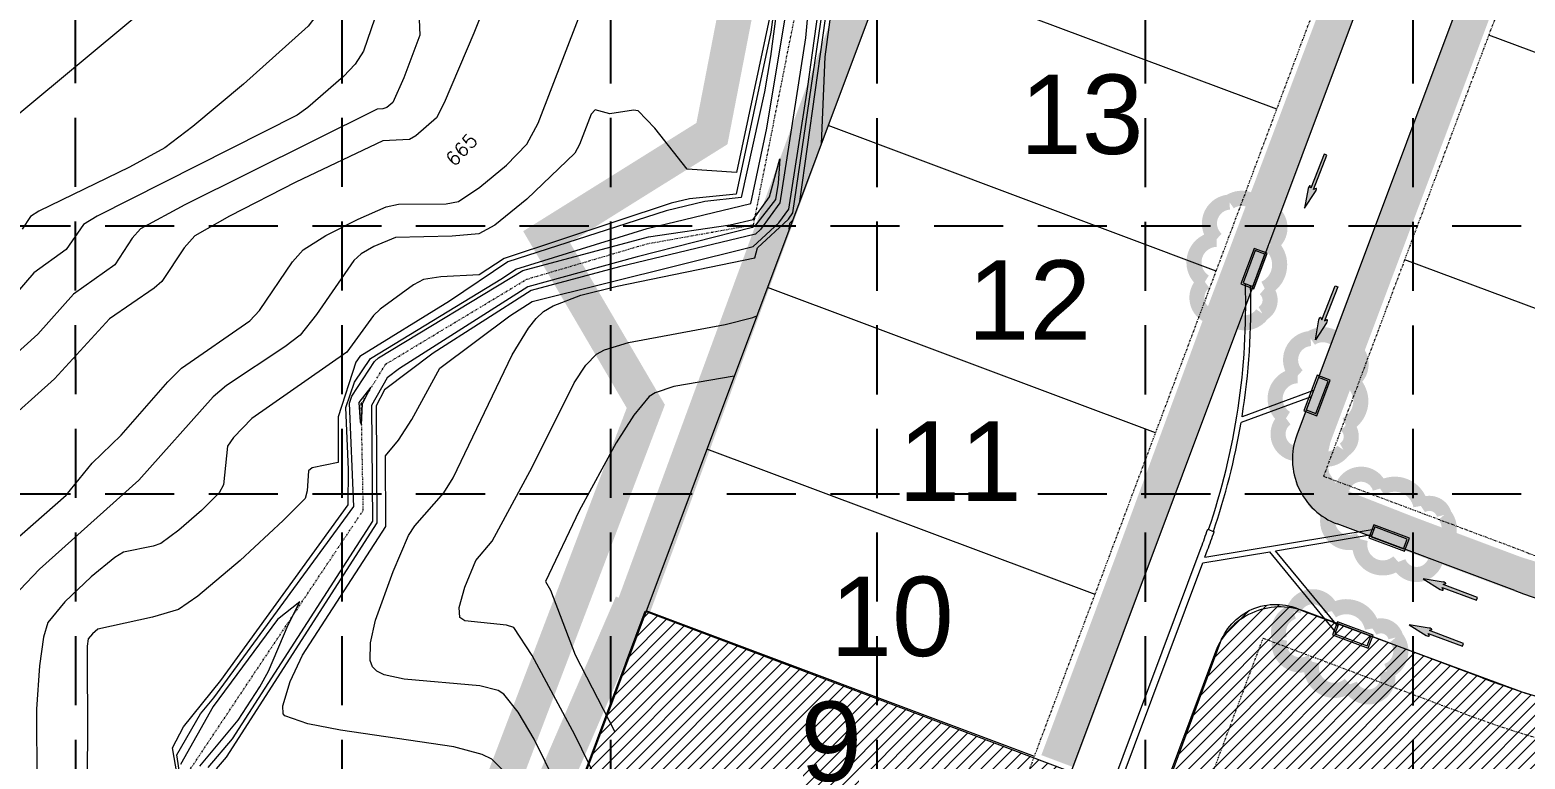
# Model space of a CAD drawing. Extents: x 218174 to 221286, y 216036 to 221010.
# Drawn here: x 218863.8 to 219296.7, y 217282.2 to 217493.3 of the extents above; entities that cross this region are included whole.
import ezdxf
from ezdxf.enums import TextEntityAlignment as Align

# ---------------------------------------------------------------- set-up
doc = ezdxf.new("R2010")
doc.units = 0
doc.header["$MEASUREMENT"] = 0
doc.linetypes.add('DASHED', pattern=[0.75, 0.5, -0.25])
doc.linetypes.add('DIVIDE', pattern=[1.25, 0.5, -0.25, 0, -0.25, 0, -0.25])
for name, color, linetype, lineweight in [('1 ARROWS', 7, 'Continuous', 0), ('1 CURB LINE', 7, 'Continuous', 0), ('1 LOT NUMBERS', 7, 'Continuous', 0), ('1 STORM PIPE', 5, 'Continuous', 0), ('1 TOPO', 42, 'Continuous', 0), ('PH.5-10', 7, 'Continuous', 0), ('PH.5-27', 7, 'Continuous', 0), ('PH.5-29', 7, 'Continuous', 0)]:
    doc.layers.add(name, color=color, linetype=linetype, lineweight=lineweight)
for name, color, linetype in [('1 EROSION BLANKETS', 84, 'Continuous'), ('1 INLET PROTECTION', 5, 'Continuous'), ('1 LIMITS OF DISTURBANCE', 1, 'DASHED'), ('1 SILT FENCE', 200, 'Continuous'), ('1 SODDED LOT', 2, 'Continuous'), ('GRID', 251, 'DASHED')]:
    doc.layers.add(name, color=color, linetype=linetype)
doc.styles.add('ROMANS', font='ROMANS')
doc.styles.get("Standard").update_dxf_attribs({"font": 'ARIAL.TTF'})

msp = doc.modelspace()

# ---------------------------------------------------------------- hatches: boundary and pattern name
at = {"layer": '1 ARROWS', "linetype": 'Continuous', "lineweight": 0}
h = msp.add_hatch(color=256, dxfattribs=at)
edge = h.paths.add_edge_path()
edge.add_line((219236.18, 217447.44), (219235.41, 217447.15))
edge.add_line((219235.41, 217447.15), (219239.24, 217457.01))
edge.add_line((219239.24, 217457.01), (219238.44, 217457.32))
edge.add_line((219238.44, 217457.32), (219234.61, 217447.46))
edge.add_line((219234.61, 217447.46), (219234.34, 217448.14))
edge.add_line((219234.34, 217448.14), (219234.34, 217448.14))
edge.add_ellipse((219234.1, 217447.66), major_axis=(0.203, 0.522), ratio=0.285714, start_angle=-17.1827, end_angle=124.7269)
edge.add_line((219233.86, 217447.41), (219233.86, 217447.41))
edge.add_line((219233.86, 217447.41), (219232.84, 217441.66))
edge.add_line((219232.84, 217441.66), (219236.02, 217446.57))
edge.add_line((219236.02, 217446.57), (219236.02, 217446.57))
edge.add_ellipse((219236.02, 217446.92), major_axis=(0.203, 0.522), ratio=0.285714, start_angle=234.1685, end_angle=374.4967)
edge.add_line((219236.18, 217447.44), (219236.18, 217447.44))
h = msp.add_hatch(color=256, dxfattribs=at)
edge = h.paths.add_edge_path()
edge.add_line((219237.45, 217410.12), (219237.82, 217409.39))
edge.add_line((219237.82, 217409.39), (219241.66, 217419.25))
edge.add_line((219241.66, 217419.25), (219242.46, 217418.94))
edge.add_line((219242.46, 217418.94), (219238.62, 217409.08))
edge.add_line((219238.62, 217409.08), (219239.28, 217409.4))
edge.add_line((219239.28, 217409.4), (219239.28, 217409.4))
edge.add_ellipse((219239.13, 217408.88), major_axis=(0.204, 0.522), ratio=0.285714, start_angle=235.2731, end_angle=377.1827, ccw=False)
edge.add_line((219239.14, 217408.54), (219239.14, 217408.54))
edge.add_line((219239.14, 217408.54), (219235.99, 217403.61))
edge.add_line((219235.99, 217403.61), (219236.98, 217409.38))
edge.add_line((219236.98, 217409.38), (219236.98, 217409.38))
edge.add_ellipse((219237.22, 217409.63), major_axis=(0.204, 0.522), ratio=0.285714, start_angle=-14.4967, end_angle=125.8315, ccw=False)
edge.add_line((219237.45, 217410.12), (219237.45, 217410.12))
h = msp.add_hatch(color=256, dxfattribs=at)
edge = h.paths.add_edge_path()
edge.add_line((219272.96, 217331.18), (219272.66, 217331.94))
edge.add_line((219272.66, 217331.94), (219282.58, 217328.23))
edge.add_line((219282.58, 217328.23), (219282.87, 217329.03))
edge.add_line((219282.87, 217329.03), (219272.97, 217332.75))
edge.add_line((219272.97, 217332.75), (219273.64, 217333.03))
edge.add_line((219273.64, 217333.03), (219273.64, 217333.03))
edge.add_ellipse((219273.16, 217333.26), major_axis=(-0.524, 0.196), ratio=0.285714, start_angle=162.8173, end_angle=304.7269)
edge.add_line((219272.91, 217333.49), (219272.91, 217333.49))
edge.add_line((219272.91, 217333.49), (219267.14, 217334.44))
edge.add_line((219267.14, 217334.44), (219272.09, 217331.33))
edge.add_line((219272.09, 217331.33), (219272.09, 217331.33))
edge.add_ellipse((219272.44, 217331.33), major_axis=(-0.524, 0.196), ratio=0.285714, start_angle=54.1685, end_angle=194.4967)
edge.add_line((219272.96, 217331.18), (219272.96, 217331.18))
h = msp.add_hatch(color=256, dxfattribs=at)
edge = h.paths.add_edge_path()
edge.add_line((219268.94, 217317.86), (219268.64, 217318.62))
edge.add_line((219268.64, 217318.62), (219278.55, 217314.91))
edge.add_line((219278.55, 217314.91), (219278.84, 217315.71))
edge.add_line((219278.84, 217315.71), (219268.94, 217319.43))
edge.add_line((219268.94, 217319.43), (219269.61, 217319.71))
edge.add_line((219269.61, 217319.71), (219269.62, 217319.71))
edge.add_ellipse((219269.13, 217319.94), major_axis=(-0.524, 0.196), ratio=0.285714, start_angle=162.8173, end_angle=304.7269)
edge.add_line((219268.88, 217320.17), (219268.88, 217320.17))
edge.add_line((219268.88, 217320.17), (219263.11, 217321.12))
edge.add_line((219263.11, 217321.12), (219268.06, 217318.01))
edge.add_line((219268.06, 217318.01), (219268.06, 217318.01))
edge.add_ellipse((219268.41, 217318.01), major_axis=(-0.524, 0.196), ratio=0.285714, start_angle=54.1685, end_angle=194.4967)
edge.add_line((219268.94, 217317.86), (219268.94, 217317.86))
at = {"layer": '1 SODDED LOT', "linetype": 'Continuous', "lineweight": 0}
h = msp.add_hatch(dxfattribs=at)
h.set_pattern_fill('ANSI31', color=256, scale=20, style=0)
h.paths.add_polyline_path([(219005.2, 217146.27), (219005.04, 217226.34), (219041.89, 217325.04), (219164.16, 217278.93), (219165.11, 217278.54), (219156.47, 217255.5), (219150.81, 217239.8), (219147.97, 217231.43), (219142.91, 217211.68), (219140.24, 217197.65), (219138.34, 217185.19), (219137.1, 217170.98), (219136.67, 217146.57)])
h.paths.add_polyline_path([(219005.31, 216941.17), (219005.12, 217096.25), (219136.69, 217096.44), (219136.82, 216940.78)])
h = msp.add_hatch(dxfattribs=at)
h.set_pattern_fill('ANSI31', color=256, scale=20, style=0)
edge = h.paths.add_edge_path()
edge.add_line((219335.31, 217169.26), (219174.5, 217224.44))
edge.add_line((219174.5, 217224.44), (219208.45, 217316.06))
edge.add_arc((219224.45, 217309.85), 17.16, 62.1578, 158.7742, ccw=False)
edge.add_line((219232.46, 217325.03), (219296.82, 217301.27))
edge.add_line((219296.82, 217301.27), (219322.11, 217294.59))
edge.add_line((219322.11, 217294.59), (219335.67, 217292.14))
edge.add_line((219335.67, 217292.14), (219335.31, 217169.26))
h.paths.add_polyline_path([(219295.29, 217070.97), (219163.84, 217070.67), (219163.58, 217135.32), (219164.2, 217166.02), (219174.25, 217224.7), (219335.64, 217169.11), (219335.64, 217141.74), (219295.17, 217141.7)])

# ---------------------------------------------------------------- linework, layer by layer
at = {"layer": '1 ARROWS', "linetype": 'Continuous', "lineweight": 0}
for p, q in [((219238.44, 217457.32), (219234.61, 217447.46)), ((219239.24, 217457.01), (219238.44, 217457.32)), ((219235.41, 217447.15), (219239.24, 217457.01)), ((219233.86, 217447.41), (219232.84, 217441.66)), ((219232.84, 217441.66), (219236.02, 217446.57)), ((219233.86, 217447.41), (219233.86, 217447.41)), ((219234.61, 217447.46), (219234.34, 217448.14)), ((219234.34, 217448.14), (219234.34, 217448.14)), ((219236.18, 217447.44), (219235.41, 217447.15)), ((219236.02, 217446.57), (219236.02, 217446.57)), ((219236.18, 217447.44), (219236.18, 217447.44)), ((219237.82, 217409.39), (219241.66, 217419.25)), ((219242.46, 217418.94), (219238.62, 217409.08)), ((219241.66, 217419.25), (219242.46, 217418.94)), ((219237.45, 217410.12), (219237.82, 217409.39)), ((219237.45, 217410.12), (219237.45, 217410.12)), ((219235.99, 217403.61), (219236.98, 217409.38)), ((219239.14, 217408.54), (219235.99, 217403.61)), ((219236.98, 217409.38), (219236.98, 217409.38)), ((219238.62, 217409.08), (219239.28, 217409.4)), ((219239.14, 217408.54), (219239.14, 217408.54)), ((219239.28, 217409.4), (219239.28, 217409.4)), ((219272.91, 217333.49), (219267.14, 217334.44)), ((219267.14, 217334.44), (219272.09, 217331.33)), ((219272.96, 217331.18), (219272.66, 217331.94)), ((219272.66, 217331.94), (219282.58, 217328.23)), ((219272.91, 217333.49), (219272.91, 217333.49)), ((219272.97, 217332.75), (219273.64, 217333.03)), ((219282.87, 217329.03), (219272.97, 217332.75)), ((219273.64, 217333.03), (219273.64, 217333.03)), ((219272.09, 217331.33), (219272.09, 217331.33)), ((219272.96, 217331.18), (219272.96, 217331.18)), ((219282.58, 217328.23), (219282.87, 217329.03)), ((219268.88, 217320.17), (219263.11, 217321.12)), ((219263.11, 217321.12), (219268.06, 217318.01)), ((219268.94, 217317.86), (219268.64, 217318.62)), ((219268.64, 217318.62), (219278.55, 217314.91)), ((219268.88, 217320.17), (219268.88, 217320.17)), ((219268.94, 217319.43), (219269.61, 217319.71)), ((219278.84, 217315.71), (219268.94, 217319.43)), ((219269.61, 217319.71), (219269.62, 217319.71)), ((219268.06, 217318.01), (219268.06, 217318.01)), ((219268.94, 217317.86), (219268.94, 217317.86)), ((219278.55, 217314.91), (219278.84, 217315.71))]:
    msp.add_line(p, q, dxfattribs=at)
for centre, major_axis, start_param, end_param in [((219234.1, 217447.66), (0.203, 0.522), -0.299894, 2.176896), ((219236.02, 217446.92), (0.203, 0.522), 4.087011, 6.536201), ((219273.16, 217333.26), (-0.524, 0.196), 2.841698, 5.318488), ((219272.44, 217331.33), (-0.524, 0.196), 0.945418, 3.394608), ((219269.13, 217319.94), (-0.524, 0.196), 2.841698, 5.318488), ((219268.41, 217318.01), (-0.524, 0.196), 0.945418, 3.394608)]:
    msp.add_ellipse(centre, major_axis=major_axis, ratio=0.285714, start_param=start_param, end_param=end_param, dxfattribs=at)
at = {"layer": '1 ARROWS', "linetype": 'Continuous', "lineweight": 0, "extrusion": (0, 0, -1)}
for centre, start_param, end_param in [((219237.22, 217409.63), 4.087011, 6.536201), ((219239.13, 217408.88), -0.299894, 2.176896)]:
    msp.add_ellipse(centre, major_axis=(0.204, 0.522), ratio=0.285714, start_param=start_param, end_param=end_param, dxfattribs=at)
at = {"layer": '1 ARROWS', "linetype": 'Continuous', "lineweight": 0}
for p in [(219234.34, 217448.14), (219239.28, 217409.4), (219273.64, 217333.03), (219269.61, 217319.71)]:
    msp.add_point(p, dxfattribs=at)
at = {"layer": '1 CURB LINE', "color": 7, "linetype": 'Continuous', "lineweight": 0}
for p, q in [((219288.68, 217608.16), (219153.42, 217247.09)), ((219315.72, 217603.37), (219230.56, 217376.04)), ((219293.73, 217331.02), (219242.27, 217350.29)), ((219284.25, 217305.73), (219232.8, 217325.01))]:
    msp.add_line(p, q, dxfattribs=at)
msp.add_lwpolyline([(219207.05, 217313.3), (219178.71, 217237.62, 0.090013), (219163.68, 217154.5), (219163.77, 217014.36)], format="xyb", dxfattribs=at)
for centre, radius, start, end in [((219249.29, 217369.02), 20, 159.4636, 249.4636), ((219376.69, 217552.49), 236.5, 249.4636, 270.0377), ((219225.78, 217306.28), 20, 69.4636, 159.4636), ((219376.69, 217552.49), 263.5, 249.4636, 270.0377)]:
    msp.add_arc(centre, radius, start, end, dxfattribs=at)
at = {"layer": '1 EROSION BLANKETS', "lineweight": 0, "const_width": 10, "flags": 128}
for points in [[(219404.89, 217321.09), (219370.23, 217321.15), (219347.52, 217322.61), (219320.44, 217327.78), (219294.05, 217335.9), (219263.3, 217347.4), (219244.02, 217354.95), (219237.98, 217358.68), (219235.1, 217363.45), (219234.18, 217369.59), (219235.47, 217375.34), (219253.63, 217423.82), (219301.95, 217552.42), (219320.32, 217601.31), (219324.14, 217607.49), (219328.35, 217609.86), (219335.07, 217611.96), (219340.2, 217610.12), (219397.87, 217589.47), (219424.93, 217581.7), (219444.21, 217577.67), (219449.27, 217576.82), (219450.11, 217576.65)], [(219161.29, 217281.62), (219182.9, 217339.35), (219209.26, 217410.84), (219263.94, 217555.87), (219266.3, 217562.64)]]:
    msp.add_lwpolyline(points, dxfattribs=at)
at = {"layer": '1 INLET PROTECTION', "color": 170, "ltscale": 100, "const_width": 4.37}
for points in [[(219222.94, 217431.14, 0.520567), (219222.94, 217431.14, 0.765195), (219219.86, 217441.76, 0.417879), (219211.08, 217443.46, 0.6649), (219207.32, 217432.68, 0.744833), (219203.93, 217420.36, 0.975642), (219210.53, 217411.07, 0.520567), (219220.59, 217411.2, 0.520567), (219221.27, 217418.44, 0.540264), (219222.94, 217431.14)], [(219246.43, 217391.65, 0.520567), (219246.43, 217391.65, 0.765195), (219243.35, 217402.27, 0.417879), (219234.57, 217403.97, 0.6649), (219230.81, 217393.2, 0.744833), (219227.43, 217380.88, 0.975642), (219234.02, 217371.58, 0.520567), (219244.09, 217371.71, 0.520567), (219244.77, 217378.95, 0.540264), (219246.43, 217391.65)], [(219254.69, 217360.52, 0.520567), (219254.69, 217360.52, 0.765195), (219243.63, 217360.41, 0.417879), (219239.63, 217352.4, 0.6649), (219249, 217345.88, 0.744833), (219259.96, 217339.31, 0.975642), (219270.69, 217343.17, 0.520567), (219273.26, 217352.9, 0.520567), (219266.47, 217355.5, 0.540264), (219254.69, 217360.52)], [(219240.67, 217325.06, 0.520567), (219240.67, 217325.06, 0.765195), (219229.61, 217324.95, 0.417879), (219225.61, 217316.95, 0.6649), (219234.98, 217310.43, 0.744833), (219245.94, 217303.86, 0.975642), (219256.67, 217307.72, 0.520567), (219259.24, 217317.44, 0.520567), (219252.45, 217320.04, 0.540264), (219240.67, 217325.06)]]:
    msp.add_lwpolyline(points, format="xyb", close=True, dxfattribs=at)
at = {"layer": '1 LIMITS OF DISTURBANCE', "lineweight": 0, "ltscale": 50, "const_width": 10, "flags": 128}
msp.add_lwpolyline([(218444.48, 220364.21), (219055.86, 220366.68), (219055.86, 220772.77), (219285.09, 220772.77), (219285.09, 220791.73), (219318.86, 220791.73), (219318.86, 220759.52), (219391.6, 220758.44), (220987.67, 220731.11), (220986.72, 220286.81), (221023.27, 220286.81), (221023.27, 220226.92), (220988.46, 220226.92), (220988.46, 219086.78), (220977.79, 219041.68, 0.030001), (220966.36, 218975.98, 0.037041), (220958.74, 218777.01, -0.010186), (220966.04, 218302.62), (220199.58, 218302.62), (219982.39, 216800.02), (219977.59, 216762.84), (218877.47, 216761.93), (218945.29, 216986.66), (218954.77, 217018.06), (218971.37, 217065.45), (218954.8, 217122.23), (218977.98, 217150.64), (218953.28, 217263.47), (219000.17, 217274.27), (219042.08, 217384.33), (219013.34, 217433.37), (219061.23, 217463.28), (219069.38, 217505.31), (219032.49, 217553.62), (219010.69, 217581.68), (219077.04, 217902.02), (219154.34, 217909.69), (219184.19, 217879.87), (219210.36, 217907.07), (219196.66, 217984.86), (219196.27, 218037.76), (219218.31, 218088.12), (219287.6, 218144.45), (219303.46, 218163.23), (219276.22, 218217), (219308.55, 218249.65), (219362.55, 218227.74), (219407.83, 218356.01), (219624.54, 218350.18), (219618.32, 218768.33), (219580.03, 218772.49), (219581.69, 218810.76), (219618.32, 218809.92), (219616.56, 219036.75), (219553.42, 219045.16), (219530.27, 218997.84), (219491.33, 219015.72), (219509.22, 219059.88), (219452.39, 219092.48), (219322.88, 218925.19), (219168.58, 218724.48), (219101.4, 218550.2), (219137.97, 218518.16), (219105.87, 218463.43), (219082.64, 218238.56), (218854.72, 217964.36), (218635.51, 218283.53), (218444.62, 218285.59), (218423.58, 220363.65)], format="xyb", dxfattribs=at)
at = {"layer": '1 SILT FENCE', "lineweight": 0, "const_width": 10, "flags": 128}
for points in [[(219159.72, 217655.87), (219038.7, 217326.64)], [(218996.37, 217146.75), (218995.05, 217228.04), (219038, 217327.31)]]:
    msp.add_lwpolyline(points, dxfattribs=at)
at = {"layer": '1 SODDED LOT', "linetype": 'Continuous', "lineweight": 0, "flags": 128}
msp.add_lwpolyline([(219005.2, 217146.27), (219005.04, 217226.34), (219041.89, 217325.04), (219164.16, 217278.93), (219165.11, 217278.54), (219156.47, 217255.5), (219150.81, 217239.8), (219147.97, 217231.43), (219142.91, 217211.68), (219140.24, 217197.65), (219138.34, 217185.19), (219137.1, 217170.98), (219136.67, 217146.57)], close=True, dxfattribs=at)
msp.add_lwpolyline([(219335.31, 217169.26), (219174.5, 217224.44), (219208.45, 217316.06, -0.448455), (219232.46, 217325.03), (219296.82, 217301.27), (219322.11, 217294.59), (219335.67, 217292.14)], format="xyb", close=True, dxfattribs=at)
at = {"layer": '1 STORM PIPE', "linetype": 'Continuous', "lineweight": 0}
for p, q in [((219235.39, 217388.93), (219214.71, 217381.34)), ((219234.69, 217387.08), (219214.43, 217379.64)), ((219203.96, 217340.66), (219252.93, 217348.83)), ((219204.78, 217348.74), (219206.66, 217348.04)), ((219224.44, 217342.56), (219252.33, 217347.2)), ((219165.13, 217242.71), (219202.87, 217343.47)), ((219203.35, 217339.04), (219222.73, 217342.27)), ((219203.96, 217340.66), (219204.75, 217342.76)), ((219241.8, 217319.11), (219222.73, 217342.27)), ((219242.41, 217320.73), (219224.44, 217342.56)), ((219167, 217242.01), (219203.35, 217339.04))]:
    msp.add_line(p, q, dxfattribs=at)
for radius, start, end in [(199.25, 341.0773, 1.8837), (200.75, 350.8465, 1.7072), (200.75, 341.0652, 350.3543), (199, 339.4636, 341.0793), (201, 339.4636, 341.0632)]:
    msp.add_arc((219016.52, 217413.28), radius, start, end, dxfattribs=at)
at = {"layer": '1 TOPO', "color": 5, "linetype": 'Continuous', "lineweight": 0}
for points in [[(218848.24, 217458.89), (218898.68, 217500.73), (218918.48, 217518.28), (218923.83, 217524.52), (218932.97, 217536.96), (218941.05, 217549.17), (218944.45, 217555.47), (218948.93, 217567.68), (218956.74, 217593.39), (218956.54, 217601.63), (218956.85, 217603.24), (218960.7, 217609.93), (218961.92, 217612.74), (218964.39, 217652.3), (218965.49, 217658.44), (218968.69, 217664.17), (218976.4, 217675.52), (218991.93, 217700.04), (219000.88, 217715.5), (219003.34, 217721.07), (219003.75, 217724.65)], [(219034.68, 217713.16), (219024.71, 217697.01), (218994.24, 217649.49), (218991.37, 217643.95), (218990.57, 217638.09), (218990.01, 217623.26), (218988.84, 217619.86), (218981.42, 217606.75), (218979.76, 217603.01), (218979.58, 217598.2), (218980.06, 217586.18), (218977.33, 217576.39), (218969.14, 217550.62), (218959.99, 217523.6), (218954.75, 217509.28), (218952.17, 217504.75), (218944.35, 217494.4), (218925.57, 217477.56), (218910.95, 217465.36), (218902.86, 217459.2), (218892.56, 217453.56), (218866.37, 217440.81), (218863.9, 217439.27), (218861.48, 217435.67)], [(219047.5, 217708.4), (219022.54, 217666.36), (219008.11, 217643.63), (219004.47, 217637.22), (219004.05, 217634.46), (219003.86, 217627.39), (219002.4, 217624.08), (218993.31, 217607.82), (218991.32, 217603.17), (218991.09, 217597.22), (218991.69, 217582.35), (218988.27, 217570.24), (218977.93, 217538.42), (218960.36, 217487.17), (218957.92, 217483.37), (218954.59, 217479.83), (218944.21, 217470.8), (218941.15, 217468.63), (218883.19, 217439.43), (218879.28, 217436.97), (218874.3, 217429.76), (218864.94, 217422.95), (218859.51, 217416.72)], [(219086.63, 217443.65), (219095.56, 217507.01), (219078.42, 217533.59), (219074.49, 217541.68), (219068.47, 217546.68), (219044.05, 217569.94), (219038.35, 217571.57), (219035.78, 217577.29), (219035.71, 217587.11), (219044.88, 217596.19), (219051.38, 217603.86), (219067.54, 217615.57), (219071.17, 217631.79), (219064.97, 217658.72), (219066.6, 217667.38), (219068.38, 217669.55), (219098.25, 217689.54)], [(219099.87, 217688.94), (219099.86, 217688.93), (219075.25, 217672.67), (219067.91, 217663.42), (219066.93, 217658.06), (219072.78, 217632.47), (219071.22, 217624.53), (219068.62, 217614), (219053.18, 217602.71), (219047.32, 217595.95), (219036.65, 217585.65), (219036.97, 217580.19), (219040.18, 217573.05), (219042.89, 217572.31), (219074.94, 217541.89), (219096.86, 217507.78), (219093.91, 217485.49), (219092.89, 217460.35)], [(219001.81, 217516.34), (218992.28, 217492.34), (218983.71, 217472.18), (218981.46, 217467.81), (218975.51, 217462.67), (218973.68, 217461.54), (218965.97, 217461.2), (218940.75, 217449.21), (218921.51, 217439.38), (218911.49, 217433.68), (218908.44, 217430.22), (218901.96, 217420.49), (218899.78, 217418.54), (218886.76, 217409.67), (218870.85, 217392.32), (218854.66, 217377.84)], [(218852.62, 217339.75), (218874.23, 217358.62), (218881.75, 217367.92), (218890.19, 217375.98), (218903.7, 217391.4), (218907.62, 217395.42), (218927.46, 217409.05), (218930.25, 217412.07), (218939.83, 217426.16), (218942.86, 217429.64), (218949.45, 217433.77), (218958.77, 217438.51), (218966.91, 217442.04), (218970.52, 217442.87), (218984.26, 217442.98), (218987.86, 217443.66), (218994.06, 217447.76), (219001.74, 217454.18), (219007.63, 217460.23), (219010.94, 217466.3), (219026.21, 217505.98)], [(219000.59, 217279.16), (218997.49, 217282.24), (218994.67, 217283.56), (218986.54, 217285.74), (218953.71, 217290.64), (218944.21, 217292.45), (218937.56, 217294.71), (218937.05, 217295.3), (218936.97, 217297.65), (218939.14, 217304.71), (218942.64, 217312.3), (218966.8, 217349.54), (218966.68, 217370.02), (218970.46, 217374.5), (218974.31, 217380.56), (218982.45, 217395.42), (219002.67, 217410.57), (219009.17, 217414.68), (219073.2, 217430.65), (219080.63, 217437.46), (219083.49, 217441.45), (219088.87, 217476.23), (219092.96, 217505.49)], [(219019.19, 217268.8), (219009.77, 217288.02), (219005.13, 217295.85), (219000.97, 217301.03), (218999.31, 217302.06), (218994.04, 217303.39), (218972.12, 217305.32), (218966.28, 217306.63), (218964.22, 217307.64), (218962.91, 217308.95), (218962.27, 217310.75), (218962.36, 217315.89), (218963.85, 217322.42), (218968.94, 217336.55), (218973.37, 217346.94), (218975.25, 217349.79), (218983.59, 217359.31), (218986.28, 217363.61), (219003.43, 217399.27), (219008.13, 217406.95), (219010.37, 217409.81), (219012.49, 217411.82), (219015.24, 217413.45), (219023.31, 217416.47), (219033.74, 217419.17), (219073.65, 217427.33), (219074.38, 217430.24), (219083.36, 217438.56), (219084.67, 217440.39), (219094.26, 217506.25)], [(219079.79, 217504.32), (219078.26, 217492.66), (219068.28, 217445.72), (219054.76, 217444.45), (219049.44, 217443.18), (219001.05, 217427.17), (218993.86, 217422.41), (218982.73, 217421.83), (218977.73, 217421.03), (218974.86, 217419.51), (218965.19, 217412.49), (218963.2, 217410.66), (218955.51, 217399.98), (218928.03, 217380.8), (218922.75, 217375.34), (218921.01, 217372.85), (218919.82, 217361.63), (218918.58, 217359.34), (218913.41, 217354.16), (218906.83, 217348.52), (218901.65, 217344.65), (218899.42, 217343.87), (218890.82, 217342.08), (218888.33, 217340.63), (218881.5, 217334.94), (218873.9, 217327.75), (218868.97, 217321.8), (218867.67, 217317.56), (218866.53, 217309.18), (218865.65, 217296.7), (218865.74, 217275.07)], [(219080.56, 217503.97), (219078.16, 217485.64), (219076.41, 217475.4), (219069.66, 217444.82), (219059.21, 217443.65), (219047.94, 217440.94), (219002.18, 217426.13), (218985.2, 217414.8), (218959.24, 217398.79), (218958.14, 217397.17), (218953, 217381.31), (218953.01, 217368.09), (218945.51, 217366.52), (218944.39, 217365.63), (218944.01, 217359.85), (218943.49, 217357.68), (218937.09, 217351.26), (218924.62, 217339.75), (218912.35, 217329.37), (218906.76, 217325.56), (218899.3, 217323.34), (218883.46, 217319.8), (218881.84, 217318.52), (218880.67, 217317.04), (218880.35, 217314.94), (218880.47, 217287.19), (218880.12, 217270.62)], [(218908.19, 217267.08), (218905.04, 217285.51), (218908.27, 217291.59), (218919.02, 217305.02), (218955.95, 217355.8), (218956.04, 217366.01), (218955.21, 217383.98), (218957.71, 217391.33), (218962.39, 217398.23), (219000.57, 217421.41), (219004.46, 217424.06), (219042.45, 217435.84), (219072.45, 217443.01), (219077.15, 217464.83), (219083.57, 217503.81)], [(219089.48, 217503.93), (219088.3, 217490.97), (219080.92, 217443.28), (219075.33, 217435.55), (219073.83, 217434.18), (219034.44, 217424.76), (219008.91, 217417.86), (218980.49, 217399.75), (218966.46, 217389.15), (218963.99, 217384.53), (218964.23, 217350.6), (218920.57, 217282.76), (218917.7, 217279.39)], [(218976.44, 217496.32), (218976.69, 217491.77), (218972.01, 217479.47), (218968.85, 217472.32), (218967.12, 217470.81), (218965.95, 217470.41), (218964.33, 217470.39), (218908.61, 217442.68), (218895.8, 217435.7), (218893.38, 217433), (218888.3, 217425.32), (218876.34, 217416.8), (218866.03, 217405.26), (218841.12, 217382.8)], [(219078.17, 217498.19), (219068.32, 217452.01), (219054.08, 217452.95), (219044.69, 217464.86), (219039.9, 217469.85), (219038.5, 217470.1), (219031.68, 217468.98), (219027.41, 217470.21), (219026.24, 217468.87), (219022.9, 217460.14), (219021.56, 217457.61), (219007.6, 217444.3), (218998.4, 217436.82), (218993.74, 217434.3), (218985.99, 217433.58), (218969.65, 217433.25), (218963.32, 217430.64), (218959.67, 217428.52), (218957.59, 217426.54), (218946.69, 217410.97), (218941.97, 217404.94), (218937.6, 217401.55), (218920.71, 217390.36), (218916.78, 217387.08), (218895.3, 217362.96), (218866.58, 217337.18), (218860.83, 217331.25)], [(218907.8, 217273.38), (218906.27, 217283.48), (218913.19, 217295.3), (218917.04, 217299.96), (218957.51, 217355.3), (218956.33, 217385.25), (218956.99, 217387.33), (218963.52, 217397.3), (218964.67, 217398.37), (219006.46, 217423.62), (219042.82, 217433.44), (219066.47, 217436.86), (219073.17, 217438.39), (219077.9, 217444.99), (219080.86, 217455.96), (219080.36, 217448.91), (219079.63, 217444.19), (219073.83, 217436.74), (219072.95, 217436.11), (219039.6, 217427.66), (219007.9, 217418.89), (218970.77, 217395.31), (218967.16, 217392.58), (218962.7, 217384.55), (218962.95, 217351.13), (218922.35, 217288.05), (218915.27, 217279.76)], [(219083.63, 217435.64), (219083.79, 217437.38), (219084.57, 217438.14)], [(219027.49, 217276.96), (219021.5, 217289.21), (219009.21, 217312.26), (219003.84, 217320.34), (219001.7, 217321), (218989.72, 217322.23), (218988.25, 217323.19), (218988.02, 217326.15), (218989.66, 217331.97), (218992.89, 217339.71), (218997.59, 217345.35), (219009.15, 217366.75), (219021.29, 217391.1), (219024.67, 217396.27), (219027.78, 217399.48), (219030.14, 217400.71), (219037.04, 217402.83), (219065.02, 217408.06), (219073.04, 217410.01), (219074.22, 217410.51)], [(219067.68, 217393.06), (219050.2, 217390.1), (219044.82, 217388.28), (219043.08, 217387.14), (219038.59, 217381.8), (219033.46, 217373.76), (219022.83, 217354.05), (219012.99, 217333.68), (219014.49, 217331.16), (219021.59, 217312.45), (219033.05, 217290.33)], [(218959.41, 217379.84), (218959.77, 217378.96), (218960.09, 217385.11), (218962.45, 217389.84), (218959, 217385.42), (218959.41, 217379.84)], [(218912.91, 217280.2), (218924.04, 217293.52), (218930.29, 217303.17), (218932.79, 217307.64), (218938.53, 217321.06), (218941.89, 217327.74), (218935.44, 217322.65), (218916.82, 217297.43), (218907.35, 217280.68)]]:
    msp.add_lwpolyline(points, dxfattribs=at)
at = {"layer": 'GRID', "color": 253, "linetype": 'DASHED', "ltscale": 40}
for p, q in [((218877.18, 216427.84), (218876.38, 220925.26)), ((218954.15, 216427.83), (218954.17, 220925.21)), ((219031.96, 216427.82), (219031.88, 220925.19)), ((219109.07, 216427.8), (219109.23, 220925.18)), ((219186.69, 216427.79), (219187.16, 220925.08)), ((219264.25, 216427.78), (219264.25, 220928.3)), ((218255.54, 217436.62), (221204.07, 217436.62)), ((218255.54, 217359.03), (221204.07, 217359.03))]:
    msp.add_line(p, q, dxfattribs=at)
at = {"layer": 'PH.5-10', "color": 7, "linetype": 'Continuous', "lineweight": 0}
for points in [[(219214.37, 217419.77), (219218.12, 217418.37), (219221.98, 217428.67), (219218.23, 217430.07)], [(219215.02, 217420.07), (219217.83, 217419.01), (219221.33, 217428.38), (219218.52, 217429.43)], [(219232.64, 217383.03), (219236.39, 217381.63), (219240.25, 217391.93), (219236.5, 217393.33)], [(219233.29, 217383.32), (219236.1, 217382.27), (219239.6, 217391.63), (219236.8, 217392.69)], [(219251.46, 217346.32), (219261.76, 217342.46), (219263.16, 217346.2), (219252.86, 217350.06)], [(219252.1, 217346.61), (219261.47, 217343.1), (219262.52, 217345.91), (219253.16, 217349.42)], [(219240.94, 217318.22), (219251.24, 217314.36), (219252.64, 217318.11), (219242.34, 217321.97)], [(219241.58, 217318.52), (219250.94, 217315.01), (219252, 217317.82), (219242.63, 217321.33)]]:
    msp.add_lwpolyline(points, close=True, dxfattribs=at)
at = {"layer": 'PH.5-27', "color": 7, "linetype": 'DIVIDE', "lineweight": 0}
for points in [[(219142.65, 217251.13), (219280.89, 217620.15), (218887.58, 217767.49)], [(218910.3, 217279.45), (218960.29, 217354.27), (218959.69, 217385.05), (218966.76, 217396.55), (219007.62, 217421.15), (219042.41, 217431.39), (219073.26, 217436.91), (219086.43, 217503.25)]]:
    msp.add_lwpolyline(points, dxfattribs=at)
for points in [[(219910.82, 217560.96), (219875.7, 217320.41), (219845.05, 217324.89, 0.036417), (219805.15, 217327.77), (219376.84, 217327.49, -0.090013), (219297.76, 217341.79), (219238.35, 217364.04), (219329.47, 217607.29), (219388.88, 217585.04, 0.090013), (219485.53, 217567.56), (219847.52, 217567.8, -0.036417), (219880.17, 217565.44), (219910.82, 217560.96)], [(219837.83, 217275.41), (219868.48, 217270.94), (219828.77, 216998.86), (219797.9, 217003.37, 0.036417), (219758, 217006.25), (219175.27, 217005.87), (219175.18, 217154.51, -0.090013), (219189.48, 217233.59), (219220.81, 217317.22), (219280.22, 217294.96, 0.090013), (219376.87, 217277.49), (219805.19, 217277.77, -0.036417), (219837.83, 217275.41)]]:
    msp.add_lwpolyline(points, format="xyb", dxfattribs=at)
at = {"layer": 'PH.5-29', "color": 7, "linetype": 'Continuous', "lineweight": 0}
for p, q in [((219168.52, 217662.25), (219005.13, 217226.09)), ((219224.76, 217470.32), (219112.39, 217512.42)), ((219404.41, 217447.51), (219286.2, 217491.79)), ((219207.22, 217423.5), (219094.85, 217465.59)), ((219404.46, 217373.36), (219261.85, 217426.79)), ((219189.68, 217376.67), (219077.31, 217418.77)), ((219172.14, 217329.85), (219059.77, 217371.95)), ((219154.6, 217283.03), (219042.23, 217325.13))]:
    msp.add_line(p, q, dxfattribs=at)

# ---------------------------------------------------------------- texts
at = {"layer": '1 LOT NUMBERS', "color": 7, "linetype": 'Continuous', "lineweight": 0}
for s, p in [('13', (219150.43, 217468.88)), ('12', (219135.28, 217415.1)), ('11', (219115.17, 217368.47)), ('10', (219095.51, 217323.55)), ('9', (219086.84, 217287.38))]:
    msp.add_text(s, height=23, dxfattribs=at).set_placement(p, align=Align.MIDDLE_LEFT)
at = {"layer": '1 TOPO', "color": 5, "linetype": 'Continuous', "lineweight": 0, "style": 'ROMANS'}
msp.add_text('665', height=4, rotation=46.6224, dxfattribs=at).set_placement((218988.71, 217458.62), align=Align.MIDDLE)

doc.saveas('drawing.dxf')
